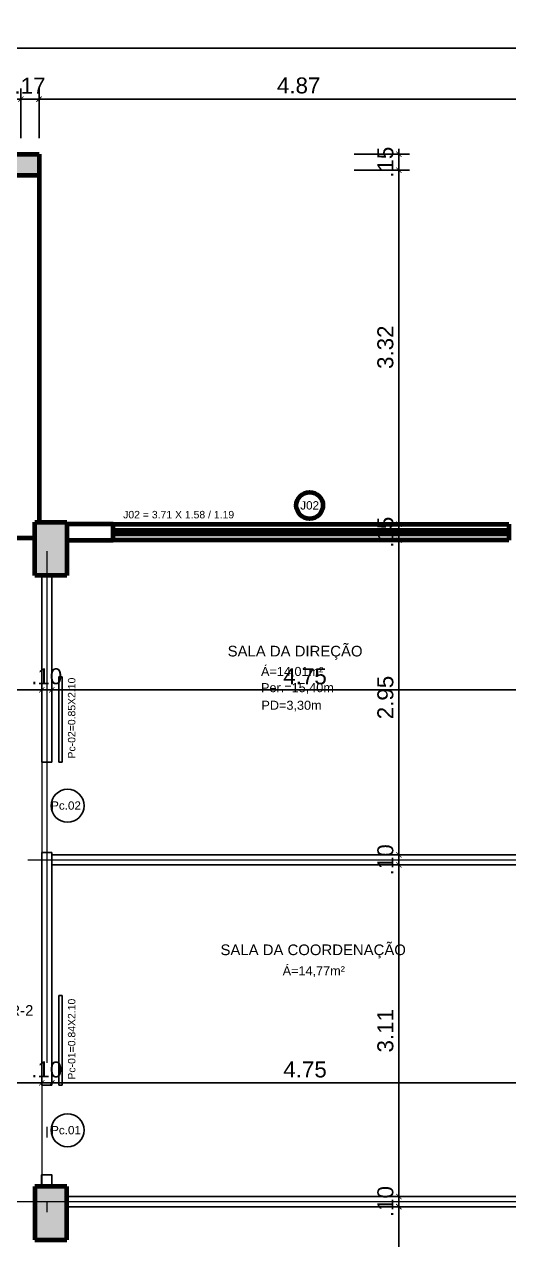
# Model space of a CAD drawing. Header units: metres. Extents: x -15851 to -15710, y 6781 to 6850.
# Drawn here: x -15730.18 to -15725.64, y 6795.99 to 6807.39 of the extents above; entities that cross this region are included whole.
import ezdxf
from ezdxf.enums import TextEntityAlignment as Align

# ---------------------------------------------------------------- set-up
doc = ezdxf.new("R2010")
doc.units = ezdxf.units.M
doc.linetypes.add('ACAD_ISO06W100', pattern=[36, 24, -3, 0, -3, 0, -3, 0, -3])
for name, color, linetype, lineweight in [('cota', 18, 'Continuous', 9), ('Eixo', 1, 'ACAD_ISO06W100', 0), ('parede', 8, 'Continuous', 80), ('parede-0', 1, 'Continuous', 30), ('PISO', 8, 'Continuous', 13)]:
    doc.layers.add(name, color=color, linetype=linetype, lineweight=lineweight)
for name, color, linetype in [('Divisórias de Gesso Acartonado', 42, 'Continuous'), ('ESQUADRIAS', 2, 'Continuous'), ('Texto Esquadrias', 7, 'Continuous')]:
    doc.layers.add(name, color=color, linetype=linetype)
doc.styles.add('AMBI', font='arial.ttf')
doc.styles.add('arial', font='arial.ttf')
doc.dimstyles.new('1-50', dxfattribs={"dimtxt": 0.15, "dimasz": 0.05, "dimexe": 0.1, "dimexo": 0.15, "dimgap": 0.05, "dimtad": 1, "dimzin": 4, "dimdsep": 46, "dimtxsty": 'arial', "dimblk": 'ARCHTICK', "dimcen": 0, "dimdle": 0.08, "dimclrd": 256, "dimclre": 256, "dimclrt": 256, "dimadec": 1, "dimazin": 0, "dimtfac": 1, "dimtix": 1, "dimtmove": 0, "dimatfit": 0, "dimldrblk": 'ARCHTICK', "dimfxl": 1, "dimtolj": 1, "dimarcsym": 0})

# ---------------------------------------------------------------- blocks, each defined once
blk = doc.blocks.new('ADC_PE_AB1')
blk.add_lwpolyline([(0, -0.03), (1, -0.03), (1, 0), (0, 0)], close=True)
at = {"flags": 8}
blk.add_attdef('$PORTA', text='', height=0.09, dxfattribs=at).set_placement((0.5, -0.157), align=Align.MIDDLE)
blk = doc.blocks.new('asdf')
at = {"layer": 'parede'}
h = blk.add_hatch(color=256, dxfattribs=at)
h.paths.add_polyline_path([(-15936.644, 6790.387), (-15936.944, 6790.387), (-15936.944, 6789.887), (-15936.644, 6789.887)])
h.paths.add_polyline_path([(-15936.644, 6796.487), (-15936.944, 6796.487), (-15936.944, 6795.987), (-15936.644, 6795.987)])
h.paths.add_polyline_path([(-15936.644, 6802.717), (-15936.944, 6802.717), (-15936.944, 6802.217), (-15936.644, 6802.217)])
h.paths.add_polyline_path([(-15941.424, 6802.717), (-15941.724, 6802.717), (-15941.724, 6802.217), (-15941.424, 6802.217)])
h.paths.add_polyline_path([(-15941.424, 6796.487), (-15941.724, 6796.487), (-15941.724, 6795.987), (-15941.424, 6795.987)])
h.paths.add_polyline_path([(-15941.424, 6790.387), (-15941.724, 6790.387), (-15941.724, 6789.887), (-15941.424, 6789.887)])
h.paths.add_polyline_path([(-15941.574, 6787.337), (-15941.874, 6787.337), (-15941.874, 6787.137), (-15941.574, 6787.137)])
h.paths.add_polyline_path([(-15946.204, 6787.337), (-15946.504, 6787.337), (-15946.504, 6787.137), (-15946.204, 6787.137)])
h.paths.add_polyline_path([(-15948.894, 6787.337), (-15949.194, 6787.337), (-15949.194, 6787.137), (-15948.894, 6787.137)])
h.paths.add_polyline_path([(-15950.984, 6790.387), (-15951.284, 6790.387), (-15951.284, 6789.887), (-15950.984, 6789.887)])
h.paths.add_polyline_path([(-15955.764, 6790.387), (-15956.064, 6790.387), (-15956.064, 6790.237), (-15956.064, 6789.887), (-15955.764, 6789.887)])
h.paths.add_polyline_path([(-15960.544, 6790.387), (-15960.844, 6790.387), (-15960.844, 6789.887), (-15960.544, 6789.887)])
h.paths.add_polyline_path([(-15960.544, 6796.487), (-15960.844, 6796.487), (-15960.844, 6795.987), (-15960.544, 6795.987)])
h.paths.add_polyline_path([(-15955.764, 6796.487), (-15956.064, 6796.487), (-15956.064, 6795.987), (-15955.764, 6795.987)])
h.paths.add_polyline_path([(-15950.984, 6796.487), (-15951.284, 6796.487), (-15951.284, 6795.987), (-15950.984, 6795.987)])
h.paths.add_polyline_path([(-15946.204, 6796.487), (-15946.504, 6796.487), (-15946.504, 6795.987), (-15946.204, 6795.987)])
h.paths.add_polyline_path([(-15943.754, 6800.737), (-15944.054, 6800.737), (-15944.054, 6800.537), (-15943.754, 6800.537)])
h.paths.add_polyline_path([(-15946.319, 6802.717), (-15946.619, 6802.717), (-15946.619, 6802.217), (-15946.319, 6802.217)])
h.paths.add_polyline_path([(-15948.594, 6800.737), (-15948.894, 6800.737), (-15948.894, 6800.537), (-15948.594, 6800.537)])
h.paths.add_polyline_path([(-15953.434, 6800.737), (-15953.734, 6800.737), (-15953.734, 6800.537), (-15953.434, 6800.537)])
h.paths.add_polyline_path([(-15950.789, 6802.717), (-15951.089, 6802.717), (-15951.089, 6802.217), (-15950.789, 6802.217)])
h.paths.add_polyline_path([(-15955.764, 6802.717), (-15956.064, 6802.717), (-15956.064, 6802.217), (-15955.764, 6802.217)])
h.paths.add_polyline_path([(-15960.544, 6802.717), (-15960.844, 6802.717), (-15960.844, 6802.217), (-15960.544, 6802.217)])
h.paths.add_polyline_path([(-15955.414, 6806.167), (-15955.814, 6806.167), (-15955.814, 6805.967), (-15955.414, 6805.967)])
h.paths.add_polyline_path([(-15950.934, 6806.167), (-15951.334, 6806.167), (-15951.334, 6805.967), (-15950.934, 6805.967)])
h.paths.add_polyline_path([(-15946.154, 6806.167), (-15946.554, 6806.167), (-15946.554, 6805.967), (-15946.154, 6805.967)])
h.paths.add_polyline_path([(-15941.684, 6806.167), (-15942.084, 6806.167), (-15942.084, 6805.967), (-15941.684, 6805.967)])
for p, q in [((-15942.084, 6806.167), (-15941.684, 6806.167)), ((-15941.684, 6806.167), (-15941.684, 6805.967)), ((-15941.684, 6805.967), (-15942.084, 6805.967)), ((-15941.684, 6805.967), (-15941.684, 6802.717)), ((-15941.724, 6802.717), (-15941.424, 6802.717)), ((-15941.724, 6802.217), (-15941.724, 6802.717)), ((-15941.424, 6802.717), (-15941.424, 6802.217)), ((-15940.989, 6802.697), (-15941.424, 6802.697)), ((-15940.989, 6802.547), (-15940.989, 6802.697)), ((-15940.989, 6802.547), (-15940.989, 6802.697)), ((-15940.989, 6802.697), (-15937.279, 6802.697)), ((-15937.279, 6802.697), (-15937.279, 6802.547)), ((-15941.724, 6802.567), (-15942.054, 6802.567)), ((-15941.424, 6802.547), (-15940.989, 6802.547)), ((-15937.279, 6802.637), (-15940.989, 6802.637)), ((-15940.989, 6802.637), (-15940.989, 6802.607)), ((-15940.989, 6802.607), (-15937.279, 6802.607)), ((-15937.279, 6802.547), (-15940.989, 6802.547)), ((-15937.279, 6802.607), (-15937.279, 6802.637)), ((-15941.424, 6802.217), (-15941.724, 6802.217)), ((-15941.424, 6796.487), (-15941.724, 6796.487)), ((-15941.724, 6796.487), (-15941.724, 6795.987)), ((-15941.424, 6795.987), (-15941.424, 6796.487)), ((-15941.724, 6795.987), (-15941.424, 6795.987))]:
    blk.add_line(p, q, dxfattribs=at)
blk.add_circle((-15939.146, 6802.873), 0.125, dxfattribs=at)
at = {"layer": 'parede', "style": 'AMBI'}
for s, height, p in [('J02', 0.0783, (-15939.234, 6802.835)), ('J02 = 3.71 X 1.58 / 1.19', 0.07, (-15940.895, 6802.752))]:
    blk.add_text(s, height=height, rotation=360, dxfattribs=at).set_placement(p)
for s, height, p in [('SALA DA DIREÇÃO', 0.1, (-15939.915, 6801.457)), ('Á=14,01m²', 0.085, (-15939.602, 6801.274)), ('Per.=15,40m', 0.085, (-15939.602, 6801.122)), ('PD=3,30m', 0.085, (-15939.598, 6800.957)), ('SALA DA COORDENAÇÃO', 0.1, (-15939.982, 6798.656)), ('Á=14,77m²', 0.085, (-15939.399, 6798.467)), ('CORREDOR-2', 0.1, (-15942.676, 6798.087))]:
    blk.add_text(s, height=height, dxfattribs=at).set_placement(p)
blk = doc.blocks.new('_ArchTick')
at = {"color": 0, "linetype": 'ByBlock', "const_width": 0.15}
blk.add_lwpolyline([(-0.5, -0.5), (0.5, 0.5)], dxfattribs=at)
blk = doc.blocks.new('*D302')
at = {"layer": 'cota', "lineweight": -2, "transparency": 16777216}
for p, q in [((-15731.951, 6806.317), (-15731.951, 6806.784)), ((-15730.211, 6806.317), (-15730.211, 6806.784)), ((-15732.031, 6806.684), (-15730.131, 6806.684))]:
    blk.add_line(p, q, dxfattribs=at)
at = {"layer": 'Defpoints', "color": 0, "transparency": 16777216}
for p in [(-15730.211, 6806.684), (-15731.951, 6806.167), (-15730.211, 6806.167)]:
    blk.add_point(p, dxfattribs=at)
at = {"layer": 'cota', "lineweight": -2, "transparency": 16777216, "xscale": 0.05, "yscale": 0.05, "zscale": 0.05, "rotation": 180}
blk.add_blockref('_ArchTick', (-15731.951, 6806.684), dxfattribs=at)
at = {"layer": 'cota', "lineweight": -2, "transparency": 16777216, "xscale": 0.05, "yscale": 0.05, "zscale": 0.05}
blk.add_blockref('_ArchTick', (-15730.211, 6806.684), dxfattribs=at)
at = {"layer": 'cota', "transparency": 16777216, "insert": (-15731.081, 6806.809), "char_height": 0.15, "attachment_point": 5, "style": 'arial'}
blk.add_mtext('\\A1;1.74', dxfattribs=at)
blk = doc.blocks.new('*D303')
at = {"layer": 'cota', "lineweight": -2, "transparency": 16777216}
for p, q in [((-15730.211, 6806.317), (-15730.211, 6806.784)), ((-15730.041, 6806.317), (-15730.041, 6806.784)), ((-15730.211, 6806.684), (-15730.261, 6806.684)), ((-15730.211, 6806.684), (-15730.041, 6806.684)), ((-15730.041, 6806.684), (-15729.991, 6806.684))]:
    blk.add_line(p, q, dxfattribs=at)
at = {"layer": 'Defpoints', "color": 0, "transparency": 16777216}
for p in [(-15730.041, 6806.684), (-15730.211, 6806.167), (-15730.041, 6806.167)]:
    blk.add_point(p, dxfattribs=at)
at = {"layer": 'cota', "lineweight": -2, "transparency": 16777216, "xscale": 0.05, "yscale": 0.05, "zscale": 0.05}
blk.add_blockref('_ArchTick', (-15730.211, 6806.684), dxfattribs=at)
at = {"layer": 'cota', "lineweight": -2, "transparency": 16777216, "xscale": 0.05, "yscale": 0.05, "zscale": 0.05, "rotation": 180}
blk.add_blockref('_ArchTick', (-15730.041, 6806.684), dxfattribs=at)
at = {"layer": 'cota', "transparency": 16777216, "insert": (-15730.126, 6806.809), "char_height": 0.15, "attachment_point": 5, "style": 'arial'}
blk.add_mtext('\\A1;.17', dxfattribs=at)
blk = doc.blocks.new('*D304')
at = {"layer": 'cota', "lineweight": -2, "transparency": 16777216}
for p, q in [((-15730.041, 6806.317), (-15730.041, 6806.784)), ((-15725.171, 6806.317), (-15725.171, 6806.784)), ((-15730.121, 6806.684), (-15725.091, 6806.684))]:
    blk.add_line(p, q, dxfattribs=at)
at = {"layer": 'Defpoints', "color": 0, "transparency": 16777216}
for p in [(-15725.171, 6806.684), (-15730.041, 6806.167), (-15725.171, 6806.167)]:
    blk.add_point(p, dxfattribs=at)
at = {"layer": 'cota', "lineweight": -2, "transparency": 16777216, "xscale": 0.05, "yscale": 0.05, "zscale": 0.05, "rotation": 180}
blk.add_blockref('_ArchTick', (-15730.041, 6806.684), dxfattribs=at)
at = {"layer": 'cota', "lineweight": -2, "transparency": 16777216, "xscale": 0.05, "yscale": 0.05, "zscale": 0.05}
blk.add_blockref('_ArchTick', (-15725.171, 6806.684), dxfattribs=at)
at = {"layer": 'cota', "transparency": 16777216, "insert": (-15727.606, 6806.811), "char_height": 0.15, "attachment_point": 5, "style": 'arial'}
blk.add_mtext('\\A1;4.87', dxfattribs=at)
blk = doc.blocks.new('*D306')
at = {"layer": 'cota', "lineweight": -2, "transparency": 16777216}
for p, q in [((-15749.181, 6806.834), (-15749.181, 6807.26)), ((-15725.021, 6806.834), (-15725.021, 6807.26)), ((-15749.261, 6807.16), (-15724.941, 6807.16))]:
    blk.add_line(p, q, dxfattribs=at)
at = {"layer": 'Defpoints', "color": 0, "transparency": 16777216}
for p in [(-15725.021, 6807.16), (-15749.181, 6806.684), (-15725.021, 6806.684)]:
    blk.add_point(p, dxfattribs=at)
at = {"layer": 'cota', "lineweight": -2, "transparency": 16777216, "xscale": 0.05, "yscale": 0.05, "zscale": 0.05, "rotation": 180}
blk.add_blockref('_ArchTick', (-15749.181, 6807.16), dxfattribs=at)
at = {"layer": 'cota', "lineweight": -2, "transparency": 16777216, "xscale": 0.05, "yscale": 0.05, "zscale": 0.05}
blk.add_blockref('_ArchTick', (-15725.021, 6807.16), dxfattribs=at)
at = {"layer": 'cota', "transparency": 16777216, "insert": (-15737.101, 6807.287), "char_height": 0.15, "attachment_point": 5, "style": 'arial'}
blk.add_mtext('\\A1;24.16', dxfattribs=at)
blk = doc.blocks.new('*D310')
at = {"layer": 'cota', "lineweight": -2, "transparency": 16777216}
for p, q in [((-15726.666, 6793.317), (-15726.666, 6796.377)), ((-15726.686, 6796.297), (-15726.766, 6796.297)), ((-15726.686, 6793.397), (-15726.766, 6793.397))]:
    blk.add_line(p, q, dxfattribs=at)
at = {"layer": 'Defpoints', "color": 0, "transparency": 16777216}
for p in [(-15726.666, 6796.297), (-15726.536, 6796.297), (-15726.536, 6793.397)]:
    blk.add_point(p, dxfattribs=at)
at = {"layer": 'cota', "lineweight": -2, "transparency": 16777216, "xscale": 0.05, "yscale": 0.05, "zscale": 0.05}
for p, rotation in [((-15726.666, 6796.297), 90), ((-15726.666, 6793.397), 270)]:
    blk.add_blockref('_ArchTick', p, dxfattribs=dict(at, rotation=rotation))
at = {"layer": 'cota', "transparency": 16777216, "insert": (-15726.792, 6794.847), "char_height": 0.15, "attachment_point": 5, "rotation": 90, "style": 'arial'}
blk.add_mtext('\\A1;2.90', dxfattribs=at)
blk = doc.blocks.new('*D311')
at = {"layer": 'cota', "lineweight": -2, "transparency": 16777216}
for p, q in [((-15726.686, 6796.392), (-15726.766, 6796.392)), ((-15726.666, 6796.392), (-15726.666, 6796.442)), ((-15726.666, 6796.297), (-15726.666, 6796.392)), ((-15726.686, 6796.297), (-15726.766, 6796.297)), ((-15726.666, 6796.297), (-15726.666, 6796.247))]:
    blk.add_line(p, q, dxfattribs=at)
at = {"layer": 'Defpoints', "color": 0, "transparency": 16777216}
for p in [(-15726.666, 6796.392), (-15726.536, 6796.392), (-15726.536, 6796.297)]:
    blk.add_point(p, dxfattribs=at)
at = {"layer": 'cota', "lineweight": -2, "transparency": 16777216, "xscale": 0.05, "yscale": 0.05, "zscale": 0.05}
for p, rotation in [((-15726.666, 6796.392), 270), ((-15726.666, 6796.297), 90)]:
    blk.add_blockref('_ArchTick', p, dxfattribs=dict(at, rotation=rotation))
at = {"layer": 'cota', "transparency": 16777216, "insert": (-15726.792, 6796.345), "char_height": 0.15, "attachment_point": 5, "rotation": 90, "style": 'arial'}
blk.add_mtext('\\A1;.10', dxfattribs=at)
blk = doc.blocks.new('*D312')
at = {"layer": 'cota', "lineweight": -2, "transparency": 16777216}
for p, q in [((-15726.666, 6796.312), (-15726.666, 6799.582)), ((-15726.686, 6799.502), (-15726.766, 6799.502)), ((-15726.686, 6796.392), (-15726.766, 6796.392))]:
    blk.add_line(p, q, dxfattribs=at)
at = {"layer": 'Defpoints', "color": 0, "transparency": 16777216}
for p in [(-15726.666, 6799.502), (-15726.536, 6799.502), (-15726.536, 6796.392)]:
    blk.add_point(p, dxfattribs=at)
at = {"layer": 'cota', "lineweight": -2, "transparency": 16777216, "xscale": 0.05, "yscale": 0.05, "zscale": 0.05}
for p, rotation in [((-15726.666, 6799.502), 90), ((-15726.666, 6796.392), 270)]:
    blk.add_blockref('_ArchTick', p, dxfattribs=dict(at, rotation=rotation))
at = {"layer": 'cota', "transparency": 16777216, "insert": (-15726.792, 6797.947), "char_height": 0.15, "attachment_point": 5, "rotation": 90, "style": 'arial'}
blk.add_mtext('\\A1;3.11', dxfattribs=at)
blk = doc.blocks.new('*D313')
at = {"layer": 'cota', "lineweight": -2, "transparency": 16777216}
for p, q in [((-15726.686, 6799.597), (-15726.766, 6799.597)), ((-15726.666, 6799.597), (-15726.666, 6799.647)), ((-15726.666, 6799.502), (-15726.666, 6799.597)), ((-15726.686, 6799.502), (-15726.766, 6799.502)), ((-15726.666, 6799.502), (-15726.666, 6799.452))]:
    blk.add_line(p, q, dxfattribs=at)
at = {"layer": 'Defpoints', "color": 0, "transparency": 16777216}
for p in [(-15726.666, 6799.597), (-15726.536, 6799.597), (-15726.536, 6799.502)]:
    blk.add_point(p, dxfattribs=at)
at = {"layer": 'cota', "lineweight": -2, "transparency": 16777216, "xscale": 0.05, "yscale": 0.05, "zscale": 0.05}
for p, rotation in [((-15726.666, 6799.597), 270), ((-15726.666, 6799.502), 90)]:
    blk.add_blockref('_ArchTick', p, dxfattribs=dict(at, rotation=rotation))
at = {"layer": 'cota', "transparency": 16777216, "insert": (-15726.792, 6799.55), "char_height": 0.15, "attachment_point": 5, "rotation": 90, "style": 'arial'}
blk.add_mtext('\\A1;.10', dxfattribs=at)
blk = doc.blocks.new('*D314')
at = {"layer": 'cota', "lineweight": -2, "transparency": 16777216}
for p, q in [((-15726.686, 6802.547), (-15726.766, 6802.547)), ((-15726.666, 6799.517), (-15726.666, 6802.627)), ((-15726.686, 6799.597), (-15726.766, 6799.597))]:
    blk.add_line(p, q, dxfattribs=at)
at = {"layer": 'Defpoints', "color": 0, "transparency": 16777216}
for p in [(-15726.666, 6802.547), (-15726.536, 6802.547), (-15726.536, 6799.597)]:
    blk.add_point(p, dxfattribs=at)
at = {"layer": 'cota', "lineweight": -2, "transparency": 16777216, "xscale": 0.05, "yscale": 0.05, "zscale": 0.05}
for p, rotation in [((-15726.666, 6802.547), 90), ((-15726.666, 6799.597), 270)]:
    blk.add_blockref('_ArchTick', p, dxfattribs=dict(at, rotation=rotation))
at = {"layer": 'cota', "transparency": 16777216, "insert": (-15726.792, 6801.072), "char_height": 0.15, "attachment_point": 5, "rotation": 90, "style": 'arial'}
blk.add_mtext('\\A1;2.95', dxfattribs=at)
blk = doc.blocks.new('*D315')
at = {"layer": 'cota', "lineweight": -2, "transparency": 16777216}
for p, q in [((-15726.686, 6802.697), (-15726.766, 6802.697)), ((-15726.666, 6802.697), (-15726.666, 6802.747)), ((-15726.666, 6802.547), (-15726.666, 6802.697)), ((-15726.686, 6802.547), (-15726.766, 6802.547)), ((-15726.666, 6802.547), (-15726.666, 6802.497))]:
    blk.add_line(p, q, dxfattribs=at)
at = {"layer": 'Defpoints', "color": 0, "transparency": 16777216}
for p in [(-15726.666, 6802.697), (-15726.536, 6802.697), (-15726.536, 6802.547)]:
    blk.add_point(p, dxfattribs=at)
at = {"layer": 'cota', "lineweight": -2, "transparency": 16777216, "xscale": 0.05, "yscale": 0.05, "zscale": 0.05}
for p, rotation in [((-15726.666, 6802.697), 270), ((-15726.666, 6802.547), 90)]:
    blk.add_blockref('_ArchTick', p, dxfattribs=dict(at, rotation=rotation))
at = {"layer": 'cota', "transparency": 16777216, "insert": (-15726.792, 6802.622), "char_height": 0.15, "attachment_point": 5, "rotation": 90, "style": 'arial'}
blk.add_mtext('\\A1;.15', dxfattribs=at)
blk = doc.blocks.new('*D316')
at = {"layer": 'cota', "lineweight": -2, "transparency": 16777216}
for p, q in [((-15726.666, 6802.617), (-15726.666, 6806.097)), ((-15727.085, 6806.017), (-15726.566, 6806.017)), ((-15726.686, 6802.697), (-15726.766, 6802.697))]:
    blk.add_line(p, q, dxfattribs=at)
at = {"layer": 'Defpoints', "color": 0, "transparency": 16777216}
for p in [(-15727.235, 6806.017), (-15726.666, 6806.017), (-15726.536, 6802.697)]:
    blk.add_point(p, dxfattribs=at)
at = {"layer": 'cota', "lineweight": -2, "transparency": 16777216, "xscale": 0.05, "yscale": 0.05, "zscale": 0.05}
for p, rotation in [((-15726.666, 6806.017), 90), ((-15726.666, 6802.697), 270)]:
    blk.add_blockref('_ArchTick', p, dxfattribs=dict(at, rotation=rotation))
at = {"layer": 'cota', "transparency": 16777216, "insert": (-15726.792, 6804.357), "char_height": 0.15, "attachment_point": 5, "rotation": 90, "style": 'arial'}
blk.add_mtext('\\A1;3.32', dxfattribs=at)
blk = doc.blocks.new('*D317')
at = {"layer": 'cota', "lineweight": -2, "transparency": 16777216}
for p, q in [((-15726.666, 6806.167), (-15726.666, 6806.217)), ((-15727.085, 6806.167), (-15726.566, 6806.167)), ((-15726.666, 6806.017), (-15726.666, 6806.167)), ((-15727.085, 6806.017), (-15726.566, 6806.017)), ((-15726.666, 6806.017), (-15726.666, 6805.967))]:
    blk.add_line(p, q, dxfattribs=at)
at = {"layer": 'Defpoints', "color": 0, "transparency": 16777216}
for p in [(-15727.235, 6806.167), (-15726.666, 6806.167), (-15727.235, 6806.017)]:
    blk.add_point(p, dxfattribs=at)
at = {"layer": 'cota', "lineweight": -2, "transparency": 16777216, "xscale": 0.05, "yscale": 0.05, "zscale": 0.05}
for p, rotation in [((-15726.666, 6806.167), 270), ((-15726.666, 6806.017), 90)]:
    blk.add_blockref('_ArchTick', p, dxfattribs=dict(at, rotation=rotation))
at = {"layer": 'cota', "transparency": 16777216, "insert": (-15726.792, 6806.092), "char_height": 0.15, "attachment_point": 5, "rotation": 90, "style": 'arial'}
blk.add_mtext('\\A1;.15', dxfattribs=at)
blk = doc.blocks.new('*D403')
at = {"layer": 'cota', "lineweight": -2, "transparency": 16777216}
for p, q in [((-15732.086, 6800.917), (-15732.086, 6801.243)), ((-15730.016, 6801.194), (-15730.016, 6801.243)), ((-15732.166, 6801.143), (-15729.936, 6801.143))]:
    blk.add_line(p, q, dxfattribs=at)
at = {"layer": 'Defpoints', "color": 0, "transparency": 16777216}
for p in [(-15730.016, 6801.143), (-15730.016, 6801.044), (-15732.086, 6800.767)]:
    blk.add_point(p, dxfattribs=at)
at = {"layer": 'cota', "lineweight": -2, "transparency": 16777216, "xscale": 0.05, "yscale": 0.05, "zscale": 0.05, "rotation": 180}
blk.add_blockref('_ArchTick', (-15732.086, 6801.143), dxfattribs=at)
at = {"layer": 'cota', "lineweight": -2, "transparency": 16777216, "xscale": 0.05, "yscale": 0.05, "zscale": 0.05}
blk.add_blockref('_ArchTick', (-15730.016, 6801.143), dxfattribs=at)
at = {"layer": 'cota', "transparency": 16777216, "insert": (-15731.051, 6801.27), "char_height": 0.15, "attachment_point": 5, "style": 'arial'}
blk.add_mtext('\\A1;2.07', dxfattribs=at)
blk = doc.blocks.new('*D354')
at = {"layer": 'cota', "lineweight": -2, "transparency": 16777216}
for p, q in [((-15730.016, 6801.194), (-15730.016, 6801.243)), ((-15729.921, 6801.194), (-15729.921, 6801.243)), ((-15730.016, 6801.143), (-15730.066, 6801.143)), ((-15730.016, 6801.143), (-15729.921, 6801.143)), ((-15729.921, 6801.143), (-15729.871, 6801.143))]:
    blk.add_line(p, q, dxfattribs=at)
at = {"layer": 'Defpoints', "color": 0, "transparency": 16777216}
for p in [(-15729.921, 6801.143), (-15730.016, 6801.044), (-15729.921, 6801.044)]:
    blk.add_point(p, dxfattribs=at)
at = {"layer": 'cota', "lineweight": -2, "transparency": 16777216, "xscale": 0.05, "yscale": 0.05, "zscale": 0.05}
blk.add_blockref('_ArchTick', (-15730.016, 6801.143), dxfattribs=at)
at = {"layer": 'cota', "lineweight": -2, "transparency": 16777216, "xscale": 0.05, "yscale": 0.05, "zscale": 0.05, "rotation": 180}
blk.add_blockref('_ArchTick', (-15729.921, 6801.143), dxfattribs=at)
at = {"layer": 'cota', "transparency": 16777216, "insert": (-15729.969, 6801.27), "char_height": 0.15, "attachment_point": 5, "style": 'arial'}
blk.add_mtext('\\A1;.10', dxfattribs=at)
blk = doc.blocks.new('*D355')
at = {"layer": 'cota', "lineweight": -2, "transparency": 16777216}
for p, q in [((-15729.921, 6801.194), (-15729.921, 6801.243)), ((-15725.171, 6801.194), (-15725.171, 6801.243)), ((-15730.001, 6801.143), (-15725.091, 6801.143))]:
    blk.add_line(p, q, dxfattribs=at)
at = {"layer": 'Defpoints', "color": 0, "transparency": 16777216}
for p in [(-15725.171, 6801.143), (-15729.921, 6801.044), (-15725.171, 6801.044)]:
    blk.add_point(p, dxfattribs=at)
at = {"layer": 'cota', "lineweight": -2, "transparency": 16777216, "xscale": 0.05, "yscale": 0.05, "zscale": 0.05, "rotation": 180}
blk.add_blockref('_ArchTick', (-15729.921, 6801.143), dxfattribs=at)
at = {"layer": 'cota', "lineweight": -2, "transparency": 16777216, "xscale": 0.05, "yscale": 0.05, "zscale": 0.05}
blk.add_blockref('_ArchTick', (-15725.171, 6801.143), dxfattribs=at)
at = {"layer": 'cota', "transparency": 16777216, "insert": (-15727.546, 6801.27), "char_height": 0.15, "attachment_point": 5, "style": 'arial'}
blk.add_mtext('\\A1;4.75', dxfattribs=at)
blk = doc.blocks.new('*D410')
at = {"layer": 'cota', "lineweight": -2, "transparency": 16777216}
for p, q in [((-15731.116, 6797.475), (-15731.116, 6797.557)), ((-15730.016, 6797.587), (-15730.016, 6797.557)), ((-15731.196, 6797.457), (-15729.936, 6797.457))]:
    blk.add_line(p, q, dxfattribs=at)
at = {"layer": 'Defpoints', "color": 0, "transparency": 16777216}
for p in [(-15730.016, 6797.457), (-15730.016, 6797.437), (-15731.116, 6797.325)]:
    blk.add_point(p, dxfattribs=at)
at = {"layer": 'cota', "lineweight": -2, "transparency": 16777216, "xscale": 0.05, "yscale": 0.05, "zscale": 0.05, "rotation": 180}
blk.add_blockref('_ArchTick', (-15731.116, 6797.457), dxfattribs=at)
at = {"layer": 'cota', "lineweight": -2, "transparency": 16777216, "xscale": 0.05, "yscale": 0.05, "zscale": 0.05}
blk.add_blockref('_ArchTick', (-15730.016, 6797.457), dxfattribs=at)
at = {"layer": 'cota', "transparency": 16777216, "insert": (-15730.566, 6797.583), "char_height": 0.15, "attachment_point": 5, "style": 'arial'}
blk.add_mtext('\\A1;1.10', dxfattribs=at)
blk = doc.blocks.new('*D411')
at = {"layer": 'cota', "lineweight": -2, "transparency": 16777216}
for p, q in [((-15730.016, 6797.587), (-15730.016, 6797.557)), ((-15729.921, 6797.587), (-15729.921, 6797.557)), ((-15730.016, 6797.457), (-15730.066, 6797.457)), ((-15730.016, 6797.457), (-15729.921, 6797.457)), ((-15729.921, 6797.457), (-15729.871, 6797.457))]:
    blk.add_line(p, q, dxfattribs=at)
at = {"layer": 'Defpoints', "color": 0, "transparency": 16777216}
for p in [(-15730.016, 6797.437), (-15729.921, 6797.457), (-15729.921, 6797.437)]:
    blk.add_point(p, dxfattribs=at)
at = {"layer": 'cota', "lineweight": -2, "transparency": 16777216, "xscale": 0.05, "yscale": 0.05, "zscale": 0.05}
blk.add_blockref('_ArchTick', (-15730.016, 6797.457), dxfattribs=at)
at = {"layer": 'cota', "lineweight": -2, "transparency": 16777216, "xscale": 0.05, "yscale": 0.05, "zscale": 0.05, "rotation": 180}
blk.add_blockref('_ArchTick', (-15729.921, 6797.457), dxfattribs=at)
at = {"layer": 'cota', "transparency": 16777216, "insert": (-15729.969, 6797.583), "char_height": 0.15, "attachment_point": 5, "style": 'arial'}
blk.add_mtext('\\A1;.10', dxfattribs=at)
blk = doc.blocks.new('*D412')
at = {"layer": 'cota', "lineweight": -2, "transparency": 16777216}
for p, q in [((-15729.921, 6797.587), (-15729.921, 6797.557)), ((-15725.171, 6797.475), (-15725.171, 6797.557)), ((-15730.001, 6797.457), (-15725.091, 6797.457))]:
    blk.add_line(p, q, dxfattribs=at)
at = {"layer": 'Defpoints', "color": 0, "transparency": 16777216}
for p in [(-15729.921, 6797.437), (-15725.171, 6797.457), (-15725.171, 6797.325)]:
    blk.add_point(p, dxfattribs=at)
at = {"layer": 'cota', "lineweight": -2, "transparency": 16777216, "xscale": 0.05, "yscale": 0.05, "zscale": 0.05, "rotation": 180}
blk.add_blockref('_ArchTick', (-15729.921, 6797.457), dxfattribs=at)
at = {"layer": 'cota', "lineweight": -2, "transparency": 16777216, "xscale": 0.05, "yscale": 0.05, "zscale": 0.05}
blk.add_blockref('_ArchTick', (-15725.171, 6797.457), dxfattribs=at)
at = {"layer": 'cota', "transparency": 16777216, "insert": (-15727.546, 6797.583), "char_height": 0.15, "attachment_point": 5, "style": 'arial'}
blk.add_mtext('\\A1;4.75', dxfattribs=at)

msp = doc.modelspace()

# ---------------------------------------------------------------- linework, layer by layer
at = {"layer": 'Divisórias de Gesso Acartonado'}
for p, q in [((-15729.781, 6796.392), (-15725.301, 6796.392)), ((-15729.781, 6796.297), (-15725.301, 6796.297))]:
    msp.add_line(p, q, dxfattribs=at)
for points in [[(-15730.016, 6802.217), (-15730.016, 6800.467), (-15729.921, 6800.467), (-15729.921, 6802.217)], [(-15729.921, 6799.597), (-15725.171, 6799.597), (-15725.171, 6799.502), (-15729.921, 6799.502)], [(-15729.921, 6796.487), (-15729.921, 6796.597), (-15730.016, 6796.597), (-15730.016, 6796.487)]]:
    msp.add_lwpolyline(points, dxfattribs=at)
msp.add_lwpolyline([(-15730.016, 6799.617), (-15730.016, 6797.437), (-15729.921, 6797.437), (-15729.921, 6799.617)], close=True, dxfattribs=at)
at = {"layer": 'Eixo', "ltscale": 0.2}
for p, q in [((-15729.969, 6802.445), (-15729.969, 6790.276)), ((-15730.147, 6799.55), (-15724.988, 6799.55)), ((-15730.286, 6796.345), (-15725.145, 6796.345))]:
    msp.add_line(p, q, dxfattribs=at)
at = {"layer": 'ESQUADRIAS'}
msp.add_lwpolyline([(-15729.854, 6797.437), (-15729.854, 6798.277), (-15729.824, 6798.277), (-15729.824, 6797.437)], close=True, dxfattribs=at)
at = {"layer": 'parede-0', "color": 5}
msp.add_line((-15730.016, 6796.487), (-15730.016, 6796.597), dxfattribs=at)
at = {"layer": 'PISO'}
for p, q in [((-15730.016, 6800.467), (-15730.016, 6799.617)), ((-15730.016, 6797.437), (-15730.016, 6796.597))]:
    msp.add_line(p, q, dxfattribs=at)
at = {"layer": 'Texto Esquadrias'}
for centre in [(-15729.773, 6800.057), (-15729.773, 6797.014)]:
    msp.add_circle(centre, 0.155, dxfattribs=at)

# ---------------------------------------------------------------- block references
at = {"layer": 'ESQUADRIAS', "xscale": -0.8, "zscale": 0.8, "rotation": 90}
msp.add_blockref('ADC_PE_AB1', (-15729.854, 6801.267), dxfattribs=at)
at = {"layer": 'parede'}
msp.add_blockref('asdf', (211.643, 0), dxfattribs=at)

# ---------------------------------------------------------------- texts
at = {"layer": 'Texto Esquadrias', "char_height": 0.07, "width": 0.77381, "attachment_point": 1, "rotation": 90, "style": 'AMBI'}
for s, insert in [('Pc-02=0.85X2.10', (-15729.77, 6800.5)), ('Pc-01=0.84X2.10', (-15729.77, 6797.489))]:
    msp.add_mtext(s, dxfattribs=dict(at, insert=insert))
at = {"layer": 'Texto Esquadrias', "char_height": 0.0783, "width": 1.16629, "attachment_point": 3, "style": 'AMBI'}
for s, insert in [('Pc.02', (-15729.648, 6800.098)), ('Pc.01', (-15729.648, 6797.054))]:
    msp.add_mtext(s, dxfattribs=dict(at, insert=insert))

# ---------------------------------------------------------------- dimensions: what is measured, and where the dimension line sits
at = {"layer": 'cota'}
dim = msp.add_linear_dim(base=(-15725.021, 6807.16), p1=(-15749.181, 6806.684), p2=(-15725.021, 6806.684), dimstyle='1-50', dxfattribs=at)
dim.commit()
dim.dimension.update_dxf_attribs({"geometry": '*D306', "text_midpoint": (-15737.101, 6807.287)})
for base, p1, p2, picture, middle in [((-15730.211, 6806.684), (-15731.951, 6806.167), (-15730.211, 6806.167), '*D302', (-15731.081, 6806.809)), ((-15730.041, 6806.684), (-15730.211, 6806.167), (-15730.041, 6806.167), '*D303', (-15730.126, 6806.809)), ((-15725.171, 6806.684), (-15730.041, 6806.167), (-15725.171, 6806.167), '*D304', (-15727.606, 6806.811)), ((-15730.016, 6801.143), (-15732.086, 6800.767), (-15730.016, 6801.044), '*D403', (-15731.051, 6801.27)), ((-15729.921088308, 6801.143415109), (-15730.016088308, 6801.044113861), (-15729.921088308, 6801.044113861), '*D354', (-15729.968588308, 6801.270001057)), ((-15725.171, 6801.143), (-15729.921, 6801.044), (-15725.171, 6801.044), '*D355', (-15727.546, 6801.27)), ((-15730.016, 6797.457), (-15731.116, 6797.325), (-15730.016, 6797.437), '*D410', (-15730.566, 6797.583)), ((-15729.921088308, 6797.456502786), (-15730.016088308, 6797.437479817), (-15729.921088308, 6797.437479817), '*D411', (-15729.968588308, 6797.583088734)), ((-15725.171, 6797.457), (-15729.921, 6797.437), (-15725.171, 6797.325), '*D412', (-15727.546, 6797.583))]:
    dim = msp.add_linear_dim(base=base, p1=p1, p2=p2, dimstyle='1-50', override={"dimtmove": 1}, dxfattribs=at)
    dim.commit()
    dim.dimension.update_dxf_attribs({"geometry": picture, "text_midpoint": middle})
for base, p1, p2, picture, middle in [((-15726.666, 6806.167), (-15727.235, 6806.017), (-15727.235, 6806.167), '*D317', (-15726.792, 6806.092)), ((-15726.666, 6806.017), (-15726.536, 6802.697), (-15727.235, 6806.017), '*D316', (-15726.792, 6804.357)), ((-15726.666, 6802.697), (-15726.536, 6802.547), (-15726.536, 6802.697), '*D315', (-15726.792, 6802.622)), ((-15726.666, 6802.547), (-15726.536, 6799.597), (-15726.536, 6802.547), '*D314', (-15726.792, 6801.072)), ((-15726.665706105, 6799.597479817), (-15726.536492238, 6799.502479817), (-15726.536492238, 6799.597479817), '*D313', (-15726.792292053, 6799.549979817)), ((-15726.666, 6799.502), (-15726.536, 6796.392), (-15726.536, 6799.502), '*D312', (-15726.792, 6797.947)), ((-15726.665706105, 6796.392479817), (-15726.536492238, 6796.297479817), (-15726.536492238, 6796.392479817), '*D311', (-15726.792292053, 6796.344979817)), ((-15726.666, 6796.297), (-15726.536, 6793.397), (-15726.536, 6796.297), '*D310', (-15726.792, 6794.847))]:
    dim = msp.add_linear_dim(base=base, p1=p1, p2=p2, angle=90, dimstyle='1-50', override={"dimtmove": 1}, dxfattribs=at)
    dim.commit()
    dim.dimension.update_dxf_attribs({"geometry": picture, "text_midpoint": middle})

doc.saveas('drawing.dxf')
